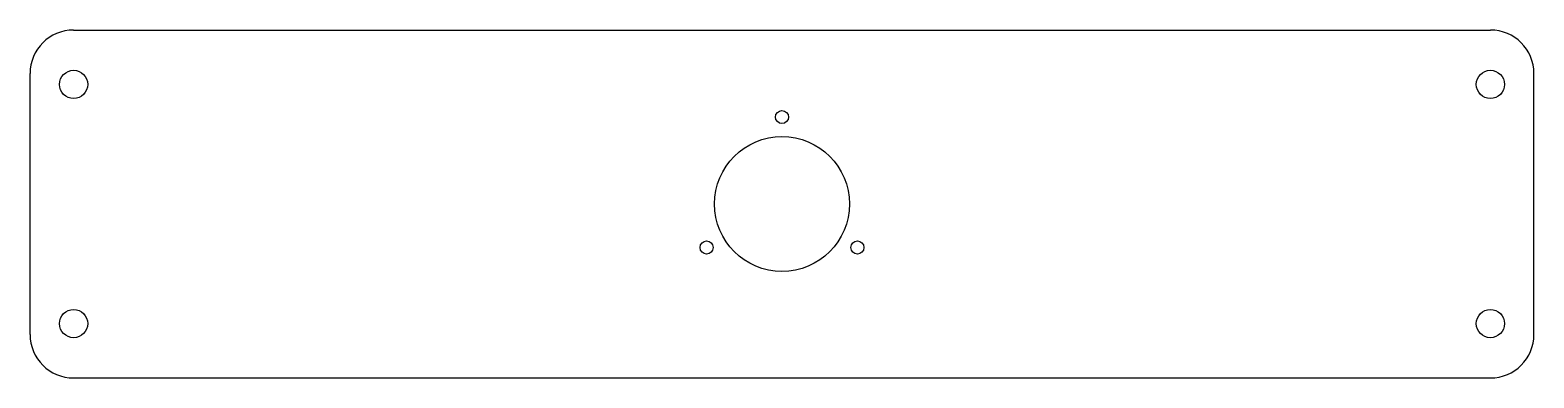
# Model space of a CAD drawing. Header units: millimetres. Extents: x -85 to 260, y -80 to 0.
import ezdxf

# ---------------------------------------------------------------- set-up
doc = ezdxf.new("R2010")
doc.units = ezdxf.units.MM
doc.linetypes.add('SLD-Katı', pattern=[0])

msp = doc.modelspace()

# ---------------------------------------------------------------- linework, layer by layer
at = {"color": 7, "linetype": 'SLD-Katı', "lineweight": 25}
for p, q in [((-75.28, 0), (250.28, 0)), ((-85.28, -70), (-85.28, -10)), ((260.28, -70), (260.28, -10)), ((-75.28, -80), (250.28, -80))]:
    msp.add_line(p, q, dxfattribs=at)
for centre, radius in [((-75.28, -12.5), 3.25), ((250.28, -12.5), 3.25), ((87.5, -20), 1.5), ((87.5, -40), 15.5), ((70.18, -50), 1.5), ((104.82, -50), 1.5), ((-75.28, -67.5), 3.25), ((250.28, -67.5), 3.25)]:
    msp.add_circle(centre, radius, dxfattribs=at)
for centre, start, end in [((-75.28, -10), 90, 180), ((250.28, -10), 0, 90), ((-75.28, -70), 180, 270), ((250.28, -70), 270, 0)]:
    msp.add_arc(centre, 10, start, end, dxfattribs=at)

doc.saveas('drawing.dxf')
